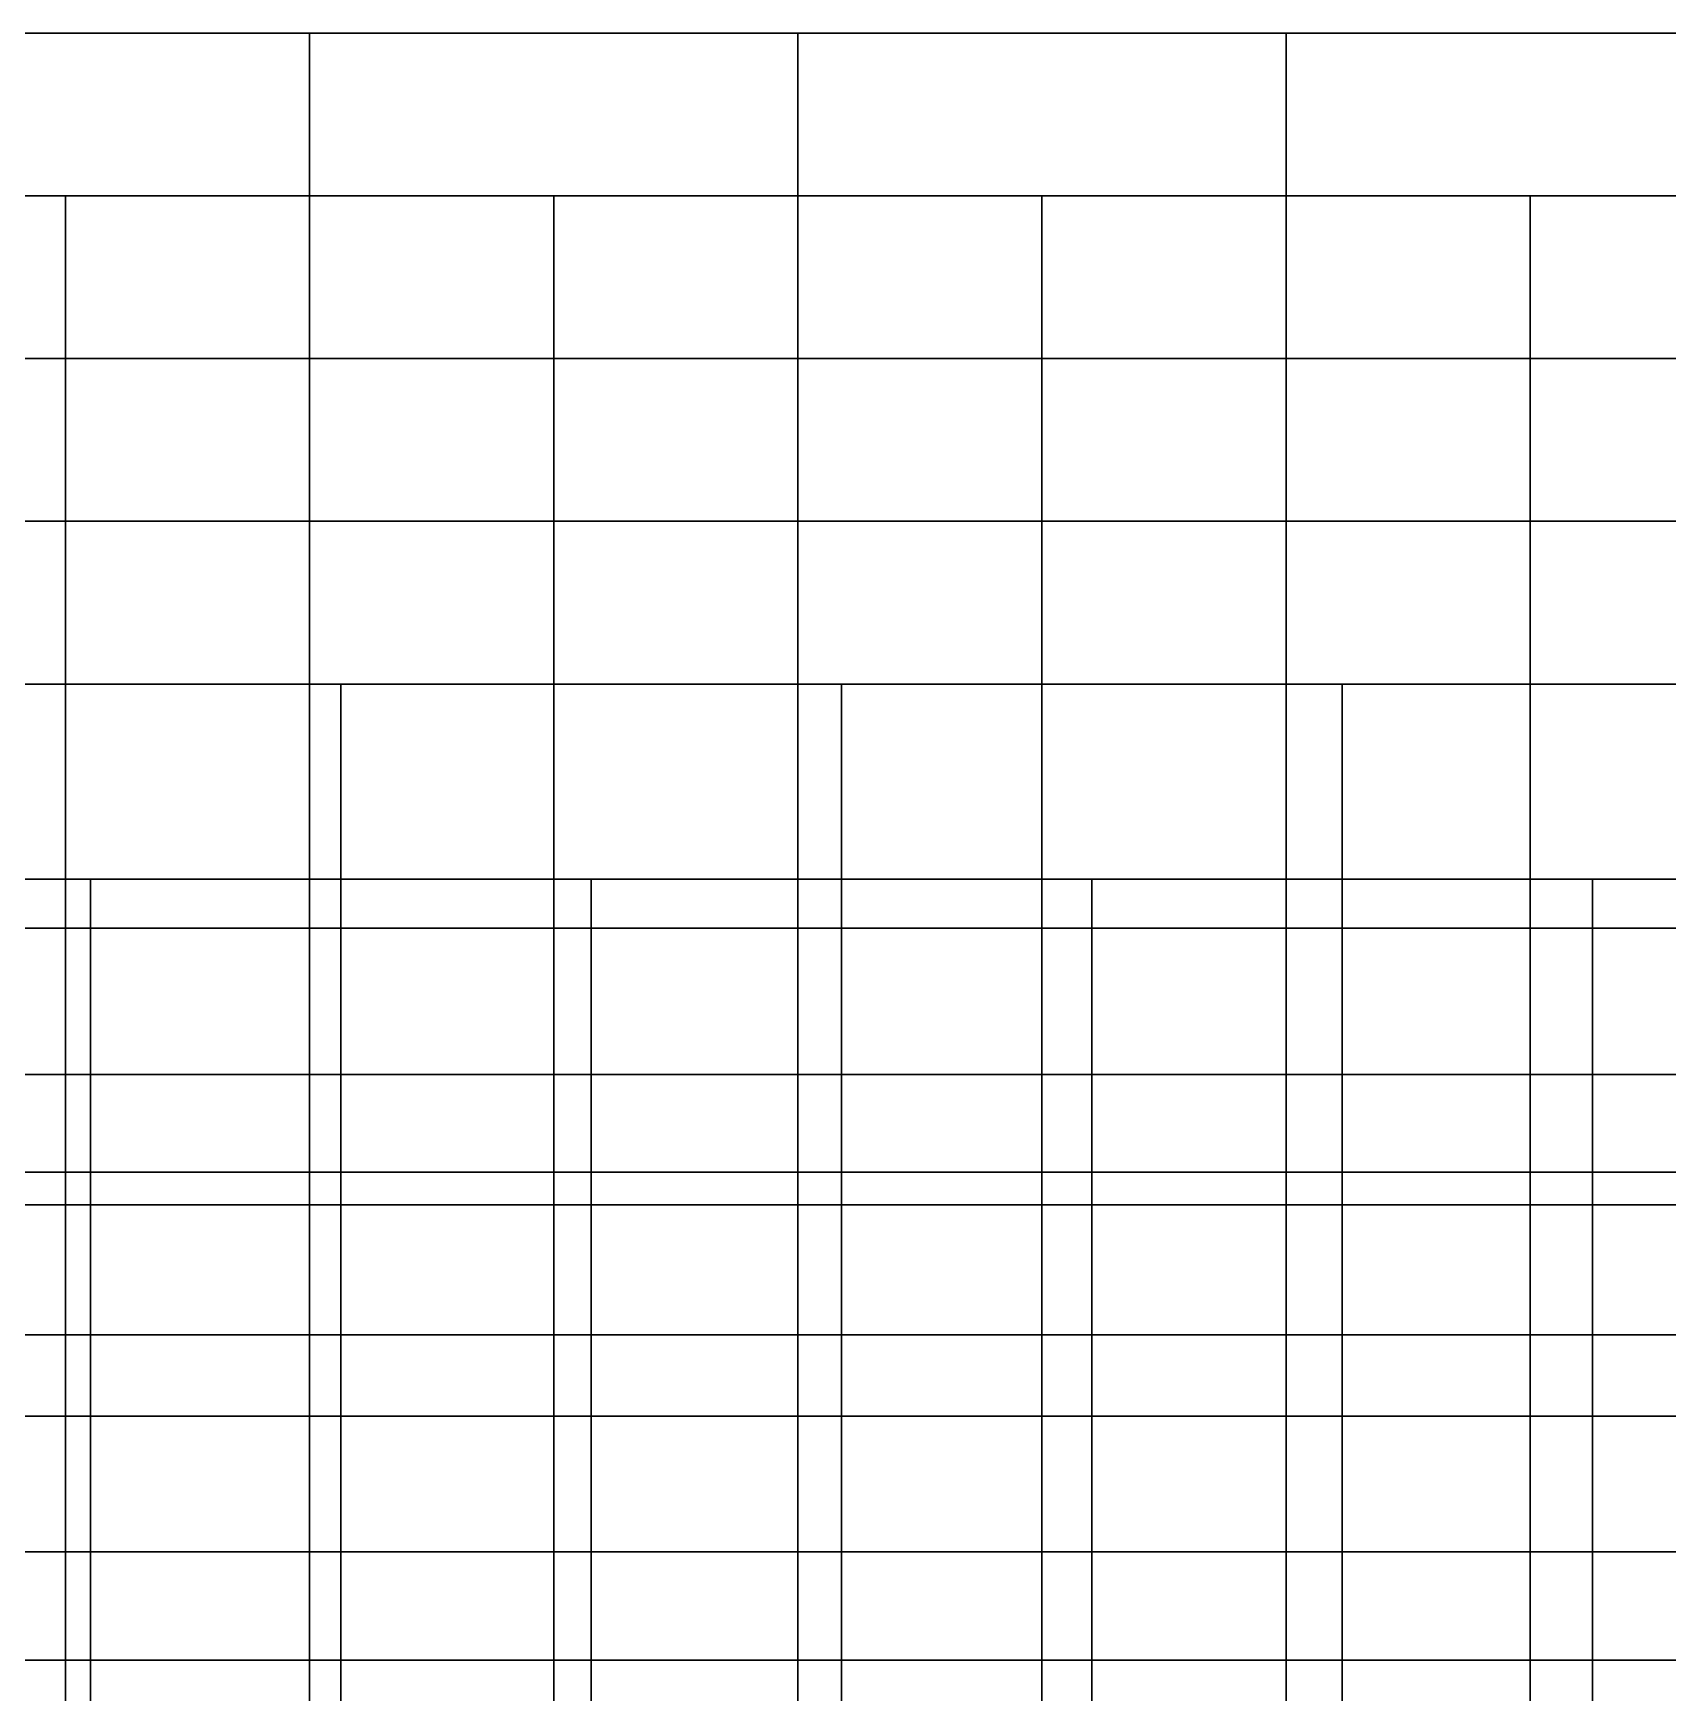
# Model space of a CAD drawing. Extents: x -2.5 to 67.5, y -27.5 to 12.5.
# Drawn here: x 3.63 to 9.9, y 3.62 to 10 of the extents above; entities that cross this region are included whole.
import ezdxf

# ---------------------------------------------------------------- set-up
doc = ezdxf.new("R2010")
doc.units = 0
doc.layers.add('M0', color=13, linetype='CONTINUOUS')
doc.layers.add('M1', color=11, linetype='CONTINUOUS')

msp = doc.modelspace()

# ---------------------------------------------------------------- linework, layer by layer
at = {"layer": 'M0', "color": 135}
for points in [[(2.8125, 10), (2.8125, 10, 1), (4.6875, 10, 1), (4.6875, 10)], [(2.8125, 8.75), (2.8125, 10), (4.6875, 10), (4.6875, 8.75)], [(2.8125, 10, 1), (2.8125, 8.75, 1), (4.6875, 8.75, 1), (4.6875, 10, 1)], [(4.6875, 8.75), (4.6875, 10), (4.6875, 10, 1), (4.6875, 8.75, 1)], [(4.6875, 10), (4.6875, 8.75), (4.6875, 8.75, 1), (4.6875, 10, 1)], [(4.6875, 10), (4.6875, 10, 1), (6.5625, 10, 1), (6.5625, 10)], [(4.6875, 8.75), (4.6875, 10), (6.5625, 10), (6.5625, 8.75)], [(4.6875, 10, 1), (4.6875, 8.75, 1), (6.5625, 8.75, 1), (6.5625, 10, 1)], [(6.5625, 8.75), (6.5625, 10), (6.5625, 10, 1), (6.5625, 8.75, 1)], [(6.5625, 10), (6.5625, 8.75), (6.5625, 8.75, 1), (6.5625, 10, 1)], [(6.5625, 10), (6.5625, 10, 1), (8.4375, 10, 1), (8.4375, 10)], [(6.5625, 8.75), (6.5625, 10), (8.4375, 10), (8.4375, 8.75)], [(6.5625, 10, 1), (6.5625, 8.75, 1), (8.4375, 8.75, 1), (8.4375, 10, 1)], [(8.4375, 8.75), (8.4375, 10), (8.4375, 10, 1), (8.4375, 8.75, 1)], [(8.4375, 10), (8.4375, 8.75), (8.4375, 8.75, 1), (8.4375, 10, 1)], [(8.4375, 10), (8.4375, 10, 1), (10.313, 10, 1), (10.313, 10)], [(8.4375, 8.75), (8.4375, 10), (10.313, 10), (10.313, 8.75)], [(8.4375, 10, 1), (8.4375, 8.75, 1), (10.313, 8.75, 1), (10.313, 10, 1)], [(3.75, 9.375), (1.875, 9.375), (1.875, 9.375, 1), (3.75, 9.375, 1)], [(3.75, 8.125), (1.875, 8.125), (1.875, 9.375), (3.75, 9.375)], [(1.875, 8.125, 1), (3.75, 8.125, 1), (3.75, 9.375, 1), (1.875, 9.375, 1)], [(3.75, 8.125, 1), (3.75, 8.125), (3.75, 9.375), (3.75, 9.375, 1)], [(5.625, 9.375), (3.75, 9.375), (3.75, 9.375, 1), (5.625, 9.375, 1)], [(3.75, 8.125), (3.75, 8.125, 1), (3.75, 9.375, 1), (3.75, 9.375)], [(5.625, 8.125), (3.75, 8.125), (3.75, 9.375), (5.625, 9.375)], [(3.75, 8.125, 1), (5.625, 8.125, 1), (5.625, 9.375, 1), (3.75, 9.375, 1)], [(5.625, 8.125, 1), (5.625, 8.125), (5.625, 9.375), (5.625, 9.375, 1)], [(7.5, 9.375), (5.625, 9.375), (5.625, 9.375, 1), (7.5, 9.375, 1)], [(5.625, 8.125), (5.625, 8.125, 1), (5.625, 9.375, 1), (5.625, 9.375)], [(7.5, 8.125), (5.625, 8.125), (5.625, 9.375), (7.5, 9.375)], [(5.625, 8.125, 1), (7.5, 8.125, 1), (7.5, 9.375, 1), (5.625, 9.375, 1)], [(7.5, 8.125, 1), (7.5, 8.125), (7.5, 9.375), (7.5, 9.375, 1)], [(9.375, 9.375), (7.5, 9.375), (7.5, 9.375, 1), (9.375, 9.375, 1)], [(7.5, 8.125), (7.5, 8.125, 1), (7.5, 9.375, 1), (7.5, 9.375)], [(9.375, 8.125), (7.5, 8.125), (7.5, 9.375), (9.375, 9.375)], [(7.5, 8.125, 1), (9.375, 8.125, 1), (9.375, 9.375, 1), (7.5, 9.375, 1)], [(9.375, 8.125, 1), (9.375, 8.125), (9.375, 9.375), (9.375, 9.375, 1)], [(11.25, 9.375), (9.375, 9.375), (9.375, 9.375, 1), (11.25, 9.375, 1)], [(9.375, 8.125), (9.375, 8.125, 1), (9.375, 9.375, 1), (9.375, 9.375)], [(11.25, 8.125), (9.375, 8.125), (9.375, 9.375), (11.25, 9.375)], [(9.375, 8.125, 1), (11.25, 8.125, 1), (11.25, 9.375, 1), (9.375, 9.375, 1)], [(2.8125, 8.75), (2.8125, 8.75, 1), (4.6875, 8.75, 1), (4.6875, 8.75)], [(2.8125, 7.5), (2.8125, 8.75), (4.6875, 8.75), (4.6875, 7.5)], [(2.8125, 8.75, 1), (2.8125, 7.5, 1), (4.6875, 7.5, 1), (4.6875, 8.75, 1)], [(2.8125, 8.75, 1), (2.8125, 8.75), (4.6875, 8.75), (4.6875, 8.75, 1)], [(4.6875, 7.5), (4.6875, 8.75), (4.6875, 8.75, 1), (4.6875, 7.5, 1)], [(4.6875, 8.75), (4.6875, 7.5), (4.6875, 7.5, 1), (4.6875, 8.75, 1)], [(4.6875, 8.75), (4.6875, 8.75, 1), (6.5625, 8.75, 1), (6.5625, 8.75)], [(4.6875, 7.5), (4.6875, 8.75), (6.5625, 8.75), (6.5625, 7.5)], [(4.6875, 8.75, 1), (4.6875, 7.5, 1), (6.5625, 7.5, 1), (6.5625, 8.75, 1)], [(4.6875, 8.75, 1), (4.6875, 8.75), (6.5625, 8.75), (6.5625, 8.75, 1)], [(6.5625, 7.5), (6.5625, 8.75), (6.5625, 8.75, 1), (6.5625, 7.5, 1)], [(6.5625, 8.75), (6.5625, 7.5), (6.5625, 7.5, 1), (6.5625, 8.75, 1)], [(6.5625, 8.75), (6.5625, 8.75, 1), (8.4375, 8.75, 1), (8.4375, 8.75)], [(6.5625, 7.5), (6.5625, 8.75), (8.4375, 8.75), (8.4375, 7.5)], [(6.5625, 8.75, 1), (6.5625, 7.5, 1), (8.4375, 7.5, 1), (8.4375, 8.75, 1)], [(6.5625, 8.75, 1), (6.5625, 8.75), (8.4375, 8.75), (8.4375, 8.75, 1)], [(8.4375, 7.5), (8.4375, 8.75), (8.4375, 8.75, 1), (8.4375, 7.5, 1)], [(8.4375, 8.75), (8.4375, 7.5), (8.4375, 7.5, 1), (8.4375, 8.75, 1)], [(8.4375, 8.75), (8.4375, 8.75, 1), (10.313, 8.75, 1), (10.313, 8.75)], [(8.4375, 7.5), (8.4375, 8.75), (10.313, 8.75), (10.313, 7.5)], [(8.4375, 8.75, 1), (8.4375, 7.5, 1), (10.313, 7.5, 1), (10.313, 8.75, 1)], [(8.4375, 8.75, 1), (8.4375, 8.75), (10.313, 8.75), (10.313, 8.75, 1)], [(3.75, 8.125), (1.875, 8.125), (1.875, 8.125, 1), (3.75, 8.125, 1)], [(3.75, 6.5625), (1.875, 6.5625), (1.875, 8.125), (3.75, 8.125)], [(1.875, 6.5625, 1), (3.75, 6.5625, 1), (3.75, 8.125, 1), (1.875, 8.125, 1)], [(1.875, 8.125), (3.75, 8.125), (3.75, 8.125, 1), (1.875, 8.125, 1)], [(3.75, 6.5625, 1), (3.75, 6.5625), (3.75, 8.125), (3.75, 8.125, 1)], [(5.625, 8.125), (3.75, 8.125), (3.75, 8.125, 1), (5.625, 8.125, 1)], [(3.75, 6.5625), (3.75, 6.5625, 1), (3.75, 8.125, 1), (3.75, 8.125)], [(5.625, 6.5625), (3.75, 6.5625), (3.75, 8.125), (5.625, 8.125)], [(3.75, 6.5625, 1), (5.625, 6.5625, 1), (5.625, 8.125, 1), (3.75, 8.125, 1)], [(3.75, 8.125), (5.625, 8.125), (5.625, 8.125, 1), (3.75, 8.125, 1)], [(5.625, 6.5625, 1), (5.625, 6.5625), (5.625, 8.125), (5.625, 8.125, 1)], [(7.5, 8.125), (5.625, 8.125), (5.625, 8.125, 1), (7.5, 8.125, 1)], [(5.625, 6.5625), (5.625, 6.5625, 1), (5.625, 8.125, 1), (5.625, 8.125)], [(7.5, 6.5625), (5.625, 6.5625), (5.625, 8.125), (7.5, 8.125)], [(5.625, 6.5625, 1), (7.5, 6.5625, 1), (7.5, 8.125, 1), (5.625, 8.125, 1)], [(5.625, 8.125), (7.5, 8.125), (7.5, 8.125, 1), (5.625, 8.125, 1)], [(7.5, 6.5625, 1), (7.5, 6.5625), (7.5, 8.125), (7.5, 8.125, 1)], [(9.375, 8.125), (7.5, 8.125), (7.5, 8.125, 1), (9.375, 8.125, 1)], [(7.5, 6.5625), (7.5, 6.5625, 1), (7.5, 8.125, 1), (7.5, 8.125)], [(9.375, 6.5625), (7.5, 6.5625), (7.5, 8.125), (9.375, 8.125)], [(7.5, 6.5625, 1), (9.375, 6.5625, 1), (9.375, 8.125, 1), (7.5, 8.125, 1)], [(7.5, 8.125), (9.375, 8.125), (9.375, 8.125, 1), (7.5, 8.125, 1)], [(9.375, 6.5625, 1), (9.375, 6.5625), (9.375, 8.125), (9.375, 8.125, 1)], [(11.25, 8.125), (9.375, 8.125), (9.375, 8.125, 1), (11.25, 8.125, 1)], [(9.375, 6.5625), (9.375, 6.5625, 1), (9.375, 8.125, 1), (9.375, 8.125)], [(11.25, 6.5625), (9.375, 6.5625), (9.375, 8.125), (11.25, 8.125)], [(9.375, 6.5625, 1), (11.25, 6.5625, 1), (11.25, 8.125, 1), (9.375, 8.125, 1)], [(9.375, 8.125), (11.25, 8.125), (11.25, 8.125, 1), (9.375, 8.125, 1)], [(2.8125, 7.5), (2.8125, 7.5, 1), (4.6875, 7.5, 1), (4.6875, 7.5)], [(2.8125, 5.625), (2.8125, 7.5), (4.6875, 7.5), (4.6875, 5.625)], [(2.8125, 7.5, 1), (2.8125, 5.625, 1), (4.6875, 5.625, 1), (4.6875, 7.5, 1)], [(2.8125, 7.5, 1), (2.8125, 7.5), (4.6875, 7.5), (4.6875, 7.5, 1)], [(4.6875, 5.625), (4.6875, 7.5), (4.6875, 7.5, 1), (4.6875, 5.625, 1)], [(4.6875, 7.5), (4.6875, 5.625), (4.6875, 5.625, 1), (4.6875, 7.5, 1)], [(4.6875, 7.5), (4.6875, 7.5, 1), (6.5625, 7.5, 1), (6.5625, 7.5)], [(4.6875, 5.625), (4.6875, 7.5), (6.5625, 7.5), (6.5625, 5.625)], [(4.6875, 7.5, 1), (4.6875, 5.625, 1), (6.5625, 5.625, 1), (6.5625, 7.5, 1)], [(4.6875, 7.5, 1), (4.6875, 7.5), (6.5625, 7.5), (6.5625, 7.5, 1)], [(6.5625, 5.625), (6.5625, 7.5), (6.5625, 7.5, 1), (6.5625, 5.625, 1)], [(6.5625, 7.5), (6.5625, 5.625), (6.5625, 5.625, 1), (6.5625, 7.5, 1)], [(6.5625, 7.5), (6.5625, 7.5, 1), (8.4375, 7.5, 1), (8.4375, 7.5)], [(6.5625, 5.625), (6.5625, 7.5), (8.4375, 7.5), (8.4375, 5.625)], [(6.5625, 7.5, 1), (6.5625, 5.625, 1), (8.4375, 5.625, 1), (8.4375, 7.5, 1)], [(6.5625, 7.5, 1), (6.5625, 7.5), (8.4375, 7.5), (8.4375, 7.5, 1)], [(8.4375, 5.625), (8.4375, 7.5), (8.4375, 7.5, 1), (8.4375, 5.625, 1)], [(8.4375, 7.5), (8.4375, 5.625), (8.4375, 5.625, 1), (8.4375, 7.5, 1)], [(8.4375, 7.5), (8.4375, 7.5, 1), (10.313, 7.5, 1), (10.313, 7.5)], [(8.4375, 5.625), (8.4375, 7.5), (10.313, 7.5), (10.313, 5.625)], [(8.4375, 7.5, 1), (8.4375, 5.625, 1), (10.313, 5.625, 1), (10.313, 7.5, 1)], [(8.4375, 7.5, 1), (8.4375, 7.5), (10.313, 7.5), (10.313, 7.5, 1)], [(3.75, 6.5625), (1.875, 6.5625), (1.875, 6.5625, 1), (3.75, 6.5625, 1)], [(3.75, 4.6875), (1.875, 4.6875), (1.875, 6.5625), (3.75, 6.5625)], [(1.875, 4.6875, 1), (3.75, 4.6875, 1), (3.75, 6.5625, 1), (1.875, 6.5625, 1)], [(1.875, 6.5625), (3.75, 6.5625), (3.75, 6.5625, 1), (1.875, 6.5625, 1)], [(3.75, 4.6875, 1), (3.75, 4.6875), (3.75, 6.5625), (3.75, 6.5625, 1)], [(5.625, 6.5625), (3.75, 6.5625), (3.75, 6.5625, 1), (5.625, 6.5625, 1)], [(3.75, 4.6875), (3.75, 4.6875, 1), (3.75, 6.5625, 1), (3.75, 6.5625)], [(5.625, 4.6875), (3.75, 4.6875), (3.75, 6.5625), (5.625, 6.5625)], [(3.75, 4.6875, 1), (5.625, 4.6875, 1), (5.625, 6.5625, 1), (3.75, 6.5625, 1)], [(3.75, 6.5625), (5.625, 6.5625), (5.625, 6.5625, 1), (3.75, 6.5625, 1)], [(5.625, 4.6875, 1), (5.625, 4.6875), (5.625, 6.5625), (5.625, 6.5625, 1)], [(7.5, 6.5625), (5.625, 6.5625), (5.625, 6.5625, 1), (7.5, 6.5625, 1)], [(5.625, 4.6875), (5.625, 4.6875, 1), (5.625, 6.5625, 1), (5.625, 6.5625)], [(7.5, 4.6875), (5.625, 4.6875), (5.625, 6.5625), (7.5, 6.5625)], [(5.625, 4.6875, 1), (7.5, 4.6875, 1), (7.5, 6.5625, 1), (5.625, 6.5625, 1)], [(5.625, 6.5625), (7.5, 6.5625), (7.5, 6.5625, 1), (5.625, 6.5625, 1)], [(7.5, 4.6875, 1), (7.5, 4.6875), (7.5, 6.5625), (7.5, 6.5625, 1)], [(9.375, 6.5625), (7.5, 6.5625), (7.5, 6.5625, 1), (9.375, 6.5625, 1)], [(7.5, 4.6875), (7.5, 4.6875, 1), (7.5, 6.5625, 1), (7.5, 6.5625)], [(9.375, 4.6875), (7.5, 4.6875), (7.5, 6.5625), (9.375, 6.5625)], [(7.5, 4.6875, 1), (9.375, 4.6875, 1), (9.375, 6.5625, 1), (7.5, 6.5625, 1)], [(7.5, 6.5625), (9.375, 6.5625), (9.375, 6.5625, 1), (7.5, 6.5625, 1)], [(9.375, 4.6875, 1), (9.375, 4.6875), (9.375, 6.5625), (9.375, 6.5625, 1)], [(11.25, 6.5625), (9.375, 6.5625), (9.375, 6.5625, 1), (11.25, 6.5625, 1)], [(9.375, 4.6875), (9.375, 4.6875, 1), (9.375, 6.5625, 1), (9.375, 6.5625)], [(11.25, 4.6875), (9.375, 4.6875), (9.375, 6.5625), (11.25, 6.5625)], [(9.375, 4.6875, 1), (11.25, 4.6875, 1), (11.25, 6.5625, 1), (9.375, 6.5625, 1)], [(9.375, 6.5625), (11.25, 6.5625), (11.25, 6.5625, 1), (9.375, 6.5625, 1)], [(2.8125, 5.625), (2.8125, 5.625, 1), (4.6875, 5.625, 1), (4.6875, 5.625)], [(2.8125, 3.75), (2.8125, 5.625), (4.6875, 5.625), (4.6875, 3.75)], [(2.8125, 5.625, 1), (2.8125, 3.75, 1), (4.6875, 3.75, 1), (4.6875, 5.625, 1)], [(2.8125, 5.625, 1), (2.8125, 5.625), (4.6875, 5.625), (4.6875, 5.625, 1)], [(4.6875, 3.75), (4.6875, 5.625), (4.6875, 5.625, 1), (4.6875, 3.75, 1)], [(4.6875, 5.625), (4.6875, 3.75), (4.6875, 3.75, 1), (4.6875, 5.625, 1)], [(4.6875, 5.625), (4.6875, 5.625, 1), (6.5625, 5.625, 1), (6.5625, 5.625)], [(4.6875, 3.75), (4.6875, 5.625), (6.5625, 5.625), (6.5625, 3.75)], [(4.6875, 5.625, 1), (4.6875, 3.75, 1), (6.5625, 3.75, 1), (6.5625, 5.625, 1)], [(4.6875, 5.625, 1), (4.6875, 5.625), (6.5625, 5.625), (6.5625, 5.625, 1)], [(6.5625, 3.75), (6.5625, 5.625), (6.5625, 5.625, 1), (6.5625, 3.75, 1)], [(6.5625, 5.625), (6.5625, 3.75), (6.5625, 3.75, 1), (6.5625, 5.625, 1)], [(6.5625, 5.625), (6.5625, 5.625, 1), (8.4375, 5.625, 1), (8.4375, 5.625)], [(6.5625, 3.75), (6.5625, 5.625), (8.4375, 5.625), (8.4375, 3.75)], [(6.5625, 5.625, 1), (6.5625, 3.75, 1), (8.4375, 3.75, 1), (8.4375, 5.625, 1)], [(6.5625, 5.625, 1), (6.5625, 5.625), (8.4375, 5.625), (8.4375, 5.625, 1)], [(8.4375, 3.75), (8.4375, 5.625), (8.4375, 5.625, 1), (8.4375, 3.75, 1)], [(8.4375, 5.625), (8.4375, 3.75), (8.4375, 3.75, 1), (8.4375, 5.625, 1)], [(8.4375, 5.625), (8.4375, 5.625, 1), (10.313, 5.625, 1), (10.313, 5.625)], [(8.4375, 3.75), (8.4375, 5.625), (10.313, 5.625), (10.313, 3.75)], [(8.4375, 5.625, 1), (8.4375, 3.75, 1), (10.313, 3.75, 1), (10.313, 5.625, 1)], [(8.4375, 5.625, 1), (8.4375, 5.625), (10.313, 5.625), (10.313, 5.625, 1)], [(3.75, 4.6875), (1.875, 4.6875), (1.875, 4.6875, 1), (3.75, 4.6875, 1)], [(3.75, 2.8125), (1.875, 2.8125), (1.875, 4.6875), (3.75, 4.6875)], [(1.875, 2.8125, 1), (3.75, 2.8125, 1), (3.75, 4.6875, 1), (1.875, 4.6875, 1)], [(1.875, 4.6875), (3.75, 4.6875), (3.75, 4.6875, 1), (1.875, 4.6875, 1)], [(3.75, 2.8125, 1), (3.75, 2.8125), (3.75, 4.6875), (3.75, 4.6875, 1)], [(5.625, 4.6875), (3.75, 4.6875), (3.75, 4.6875, 1), (5.625, 4.6875, 1)], [(3.75, 2.8125), (3.75, 2.8125, 1), (3.75, 4.6875, 1), (3.75, 4.6875)], [(5.625, 2.8125), (3.75, 2.8125), (3.75, 4.6875), (5.625, 4.6875)], [(3.75, 2.8125, 1), (5.625, 2.8125, 1), (5.625, 4.6875, 1), (3.75, 4.6875, 1)], [(3.75, 4.6875), (5.625, 4.6875), (5.625, 4.6875, 1), (3.75, 4.6875, 1)], [(5.625, 2.8125, 1), (5.625, 2.8125), (5.625, 4.6875), (5.625, 4.6875, 1)], [(7.5, 4.6875), (5.625, 4.6875), (5.625, 4.6875, 1), (7.5, 4.6875, 1)], [(5.625, 2.8125), (5.625, 2.8125, 1), (5.625, 4.6875, 1), (5.625, 4.6875)], [(7.5, 2.8125), (5.625, 2.8125), (5.625, 4.6875), (7.5, 4.6875)], [(5.625, 2.8125, 1), (7.5, 2.8125, 1), (7.5, 4.6875, 1), (5.625, 4.6875, 1)], [(5.625, 4.6875), (7.5, 4.6875), (7.5, 4.6875, 1), (5.625, 4.6875, 1)], [(7.5, 2.8125, 1), (7.5, 2.8125), (7.5, 4.6875), (7.5, 4.6875, 1)], [(9.375, 4.6875), (7.5, 4.6875), (7.5, 4.6875, 1), (9.375, 4.6875, 1)], [(7.5, 2.8125), (7.5, 2.8125, 1), (7.5, 4.6875, 1), (7.5, 4.6875)], [(9.375, 2.8125), (7.5, 2.8125), (7.5, 4.6875), (9.375, 4.6875)], [(7.5, 2.8125, 1), (9.375, 2.8125, 1), (9.375, 4.6875, 1), (7.5, 4.6875, 1)], [(7.5, 4.6875), (9.375, 4.6875), (9.375, 4.6875, 1), (7.5, 4.6875, 1)], [(9.375, 2.8125, 1), (9.375, 2.8125), (9.375, 4.6875), (9.375, 4.6875, 1)], [(11.25, 4.6875), (9.375, 4.6875), (9.375, 4.6875, 1), (11.25, 4.6875, 1)], [(9.375, 2.8125), (9.375, 2.8125, 1), (9.375, 4.6875, 1), (9.375, 4.6875)], [(11.25, 2.8125), (9.375, 2.8125), (9.375, 4.6875), (11.25, 4.6875)], [(9.375, 2.8125, 1), (11.25, 2.8125, 1), (11.25, 4.6875, 1), (9.375, 4.6875, 1)], [(9.375, 4.6875), (11.25, 4.6875), (11.25, 4.6875, 1), (9.375, 4.6875, 1)], [(2.8125, 3.75), (2.8125, 3.75, 1), (4.6875, 3.75, 1), (4.6875, 3.75)], [(2.8125, 1.875), (2.8125, 3.75), (4.6875, 3.75), (4.6875, 1.875)], [(2.8125, 3.75, 1), (2.8125, 1.875, 1), (4.6875, 1.875, 1), (4.6875, 3.75, 1)], [(2.8125, 3.75, 1), (2.8125, 3.75), (4.6875, 3.75), (4.6875, 3.75, 1)], [(4.6875, 1.875), (4.6875, 3.75), (4.6875, 3.75, 1), (4.6875, 1.875, 1)], [(4.6875, 3.75), (4.6875, 1.875), (4.6875, 1.875, 1), (4.6875, 3.75, 1)], [(4.6875, 3.75), (4.6875, 3.75, 1), (6.5625, 3.75, 1), (6.5625, 3.75)], [(4.6875, 1.875), (4.6875, 3.75), (6.5625, 3.75), (6.5625, 1.875)], [(4.6875, 3.75, 1), (4.6875, 1.875, 1), (6.5625, 1.875, 1), (6.5625, 3.75, 1)], [(4.6875, 3.75, 1), (4.6875, 3.75), (6.5625, 3.75), (6.5625, 3.75, 1)], [(6.5625, 1.875), (6.5625, 3.75), (6.5625, 3.75, 1), (6.5625, 1.875, 1)], [(6.5625, 3.75), (6.5625, 1.875), (6.5625, 1.875, 1), (6.5625, 3.75, 1)], [(6.5625, 3.75), (6.5625, 3.75, 1), (8.4375, 3.75, 1), (8.4375, 3.75)], [(6.5625, 1.875), (6.5625, 3.75), (8.4375, 3.75), (8.4375, 1.875)], [(6.5625, 3.75, 1), (6.5625, 1.875, 1), (8.4375, 1.875, 1), (8.4375, 3.75, 1)], [(6.5625, 3.75, 1), (6.5625, 3.75), (8.4375, 3.75), (8.4375, 3.75, 1)], [(8.4375, 1.875), (8.4375, 3.75), (8.4375, 3.75, 1), (8.4375, 1.875, 1)], [(8.4375, 3.75), (8.4375, 1.875), (8.4375, 1.875, 1), (8.4375, 3.75, 1)], [(8.4375, 3.75), (8.4375, 3.75, 1), (10.313, 3.75, 1), (10.313, 3.75)], [(8.4375, 1.875), (8.4375, 3.75), (10.313, 3.75), (10.313, 1.875)], [(8.4375, 3.75, 1), (8.4375, 1.875, 1), (10.313, 1.875, 1), (10.313, 3.75, 1)], [(8.4375, 3.75, 1), (8.4375, 3.75), (10.313, 3.75), (10.313, 3.75, 1)]]:
    msp.add_3dface(points, dxfattribs=at)
at = {"layer": 'M1', "color": 10}
for points in [[(2.8845, 7.5, 1.75), (2.8845, 7.5, 3), (4.8075, 7.5, 3), (4.8075, 7.5, 1.75)], [(2.8845, 6, 1.75), (2.8845, 7.5, 1.75), (4.8075, 7.5, 1.75), (4.8075, 6, 1.75)], [(2.8845, 7.5, 3), (2.8845, 6, 3), (4.8075, 6, 3), (4.8075, 7.5, 3)], [(4.8075, 6, 1.75), (4.8075, 7.5, 1.75), (4.8075, 7.5, 3), (4.8075, 6, 3)], [(4.8075, 7.5, 1.75), (4.8075, 6, 1.75), (4.8075, 6, 3), (4.8075, 7.5, 3)], [(4.8075, 7.5, 1.75), (4.8075, 7.5, 3), (6.7305, 7.5, 3), (6.7305, 7.5, 1.75)], [(4.8075, 6, 1.75), (4.8075, 7.5, 1.75), (6.7305, 7.5, 1.75), (6.7305, 6, 1.75)], [(4.8075, 7.5, 3), (4.8075, 6, 3), (6.7305, 6, 3), (6.7305, 7.5, 3)], [(6.7305, 6, 1.75), (6.7305, 7.5, 1.75), (6.7305, 7.5, 3), (6.7305, 6, 3)], [(6.7305, 7.5, 1.75), (6.7305, 6, 1.75), (6.7305, 6, 3), (6.7305, 7.5, 3)], [(6.7305, 7.5, 1.75), (6.7305, 7.5, 3), (8.6535, 7.5, 3), (8.6535, 7.5, 1.75)], [(6.7305, 6, 1.75), (6.7305, 7.5, 1.75), (8.6535, 7.5, 1.75), (8.6535, 6, 1.75)], [(6.7305, 7.5, 3), (6.7305, 6, 3), (8.6535, 6, 3), (8.6535, 7.5, 3)], [(8.6535, 6, 1.75), (8.6535, 7.5, 1.75), (8.6535, 7.5, 3), (8.6535, 6, 3)], [(8.6535, 7.5, 1.75), (8.6535, 6, 1.75), (8.6535, 6, 3), (8.6535, 7.5, 3)], [(8.6535, 7.5, 1.75), (8.6535, 7.5, 3), (10.576, 7.5, 3), (10.576, 7.5, 1.75)], [(8.6535, 6, 1.75), (8.6535, 7.5, 1.75), (10.576, 7.5, 1.75), (10.576, 6, 1.75)], [(8.6535, 7.5, 3), (8.6535, 6, 3), (10.576, 6, 3), (10.576, 7.5, 3)], [(3.846, 6.75, 1.75), (1.923, 6.75, 1.75), (1.923, 6.75, 3), (3.846, 6.75, 3)], [(3.846, 5.5, 1.75), (1.923, 5.5, 1.75), (1.923, 6.75, 1.75), (3.846, 6.75, 1.75)], [(1.923, 5.5, 3), (3.846, 5.5, 3), (3.846, 6.75, 3), (1.923, 6.75, 3)], [(3.846, 5.5, 3), (3.846, 5.5, 1.75), (3.846, 6.75, 1.75), (3.846, 6.75, 3)], [(5.769, 6.75, 1.75), (3.846, 6.75, 1.75), (3.846, 6.75, 3), (5.769, 6.75, 3)], [(3.846, 5.5, 1.75), (3.846, 5.5, 3), (3.846, 6.75, 3), (3.846, 6.75, 1.75)], [(5.769, 5.5, 1.75), (3.846, 5.5, 1.75), (3.846, 6.75, 1.75), (5.769, 6.75, 1.75)], [(3.846, 5.5, 3), (5.769, 5.5, 3), (5.769, 6.75, 3), (3.846, 6.75, 3)], [(5.769, 5.5, 3), (5.769, 5.5, 1.75), (5.769, 6.75, 1.75), (5.769, 6.75, 3)], [(7.692, 6.75, 1.75), (5.769, 6.75, 1.75), (5.769, 6.75, 3), (7.692, 6.75, 3)], [(5.769, 5.5, 1.75), (5.769, 5.5, 3), (5.769, 6.75, 3), (5.769, 6.75, 1.75)], [(7.692, 5.5, 1.75), (5.769, 5.5, 1.75), (5.769, 6.75, 1.75), (7.692, 6.75, 1.75)], [(5.769, 5.5, 3), (7.692, 5.5, 3), (7.692, 6.75, 3), (5.769, 6.75, 3)], [(7.692, 5.5, 3), (7.692, 5.5, 1.75), (7.692, 6.75, 1.75), (7.692, 6.75, 3)], [(9.615, 6.75, 1.75), (7.692, 6.75, 1.75), (7.692, 6.75, 3), (9.615, 6.75, 3)], [(7.692, 5.5, 1.75), (7.692, 5.5, 3), (7.692, 6.75, 3), (7.692, 6.75, 1.75)], [(9.615, 5.5, 1.75), (7.692, 5.5, 1.75), (7.692, 6.75, 1.75), (9.615, 6.75, 1.75)], [(7.692, 5.5, 3), (9.615, 5.5, 3), (9.615, 6.75, 3), (7.692, 6.75, 3)], [(9.615, 5.5, 3), (9.615, 5.5, 1.75), (9.615, 6.75, 1.75), (9.615, 6.75, 3)], [(11.538, 6.75, 1.75), (9.615, 6.75, 1.75), (9.615, 6.75, 3), (11.538, 6.75, 3)], [(9.615, 5.5, 1.75), (9.615, 5.5, 3), (9.615, 6.75, 3), (9.615, 6.75, 1.75)], [(11.538, 5.5, 1.75), (9.615, 5.5, 1.75), (9.615, 6.75, 1.75), (11.538, 6.75, 1.75)], [(9.615, 5.5, 3), (11.538, 5.5, 3), (11.538, 6.75, 3), (9.615, 6.75, 3)], [(2.8845, 6, 1.75), (2.8845, 6, 3), (4.8075, 6, 3), (4.8075, 6, 1.75)], [(2.8845, 5, 1.75), (2.8845, 6, 1.75), (4.8075, 6, 1.75), (4.8075, 5, 1.75)], [(2.8845, 6, 3), (2.8845, 5, 3), (4.8075, 5, 3), (4.8075, 6, 3)], [(2.8845, 6, 3), (2.8845, 6, 1.75), (4.8075, 6, 1.75), (4.8075, 6, 3)], [(4.8075, 5, 1.75), (4.8075, 6, 1.75), (4.8075, 6, 3), (4.8075, 5, 3)], [(4.8075, 6, 1.75), (4.8075, 5, 1.75), (4.8075, 5, 3), (4.8075, 6, 3)], [(4.8075, 6, 1.75), (4.8075, 6, 3), (6.7305, 6, 3), (6.7305, 6, 1.75)], [(4.8075, 5, 1.75), (4.8075, 6, 1.75), (6.7305, 6, 1.75), (6.7305, 5, 1.75)], [(4.8075, 6, 3), (4.8075, 5, 3), (6.7305, 5, 3), (6.7305, 6, 3)], [(4.8075, 6, 3), (4.8075, 6, 1.75), (6.7305, 6, 1.75), (6.7305, 6, 3)], [(6.7305, 5, 1.75), (6.7305, 6, 1.75), (6.7305, 6, 3), (6.7305, 5, 3)], [(6.7305, 6, 1.75), (6.7305, 5, 1.75), (6.7305, 5, 3), (6.7305, 6, 3)], [(6.7305, 6, 1.75), (6.7305, 6, 3), (8.6535, 6, 3), (8.6535, 6, 1.75)], [(6.7305, 5, 1.75), (6.7305, 6, 1.75), (8.6535, 6, 1.75), (8.6535, 5, 1.75)], [(6.7305, 6, 3), (6.7305, 5, 3), (8.6535, 5, 3), (8.6535, 6, 3)], [(6.7305, 6, 3), (6.7305, 6, 1.75), (8.6535, 6, 1.75), (8.6535, 6, 3)], [(8.6535, 5, 1.75), (8.6535, 6, 1.75), (8.6535, 6, 3), (8.6535, 5, 3)], [(8.6535, 6, 1.75), (8.6535, 5, 1.75), (8.6535, 5, 3), (8.6535, 6, 3)], [(8.6535, 6, 1.75), (8.6535, 6, 3), (10.576, 6, 3), (10.576, 6, 1.75)], [(8.6535, 5, 1.75), (8.6535, 6, 1.75), (10.576, 6, 1.75), (10.576, 5, 1.75)], [(8.6535, 6, 3), (8.6535, 5, 3), (10.576, 5, 3), (10.576, 6, 3)], [(8.6535, 6, 3), (8.6535, 6, 1.75), (10.576, 6, 1.75), (10.576, 6, 3)], [(3.846, 5.5, 1.75), (1.923, 5.5, 1.75), (1.923, 5.5, 3), (3.846, 5.5, 3)], [(3.846, 4.1665, 1.75), (1.923, 4.1665, 1.75), (1.923, 5.5, 1.75), (3.846, 5.5, 1.75)], [(1.923, 4.1665, 3), (3.846, 4.1665, 3), (3.846, 5.5, 3), (1.923, 5.5, 3)], [(1.923, 5.5, 1.75), (3.846, 5.5, 1.75), (3.846, 5.5, 3), (1.923, 5.5, 3)], [(3.846, 4.1665, 3), (3.846, 4.1665, 1.75), (3.846, 5.5, 1.75), (3.846, 5.5, 3)], [(5.769, 5.5, 1.75), (3.846, 5.5, 1.75), (3.846, 5.5, 3), (5.769, 5.5, 3)], [(3.846, 4.1665, 1.75), (3.846, 4.1665, 3), (3.846, 5.5, 3), (3.846, 5.5, 1.75)], [(5.769, 4.1665, 1.75), (3.846, 4.1665, 1.75), (3.846, 5.5, 1.75), (5.769, 5.5, 1.75)], [(3.846, 4.1665, 3), (5.769, 4.1665, 3), (5.769, 5.5, 3), (3.846, 5.5, 3)], [(3.846, 5.5, 1.75), (5.769, 5.5, 1.75), (5.769, 5.5, 3), (3.846, 5.5, 3)], [(5.769, 4.1665, 3), (5.769, 4.1665, 1.75), (5.769, 5.5, 1.75), (5.769, 5.5, 3)], [(7.692, 5.5, 1.75), (5.769, 5.5, 1.75), (5.769, 5.5, 3), (7.692, 5.5, 3)], [(5.769, 4.1665, 1.75), (5.769, 4.1665, 3), (5.769, 5.5, 3), (5.769, 5.5, 1.75)], [(7.692, 4.1665, 1.75), (5.769, 4.1665, 1.75), (5.769, 5.5, 1.75), (7.692, 5.5, 1.75)], [(5.769, 4.1665, 3), (7.692, 4.1665, 3), (7.692, 5.5, 3), (5.769, 5.5, 3)], [(5.769, 5.5, 1.75), (7.692, 5.5, 1.75), (7.692, 5.5, 3), (5.769, 5.5, 3)], [(7.692, 4.1665, 3), (7.692, 4.1665, 1.75), (7.692, 5.5, 1.75), (7.692, 5.5, 3)], [(9.615, 5.5, 1.75), (7.692, 5.5, 1.75), (7.692, 5.5, 3), (9.615, 5.5, 3)], [(7.692, 4.1665, 1.75), (7.692, 4.1665, 3), (7.692, 5.5, 3), (7.692, 5.5, 1.75)], [(9.615, 4.1665, 1.75), (7.692, 4.1665, 1.75), (7.692, 5.5, 1.75), (9.615, 5.5, 1.75)], [(7.692, 4.1665, 3), (9.615, 4.1665, 3), (9.615, 5.5, 3), (7.692, 5.5, 3)], [(7.692, 5.5, 1.75), (9.615, 5.5, 1.75), (9.615, 5.5, 3), (7.692, 5.5, 3)], [(9.615, 4.1665, 3), (9.615, 4.1665, 1.75), (9.615, 5.5, 1.75), (9.615, 5.5, 3)], [(11.538, 5.5, 1.75), (9.615, 5.5, 1.75), (9.615, 5.5, 3), (11.538, 5.5, 3)], [(9.615, 4.1665, 1.75), (9.615, 4.1665, 3), (9.615, 5.5, 3), (9.615, 5.5, 1.75)], [(11.538, 4.1665, 1.75), (9.615, 4.1665, 1.75), (9.615, 5.5, 1.75), (11.538, 5.5, 1.75)], [(9.615, 4.1665, 3), (11.538, 4.1665, 3), (11.538, 5.5, 3), (9.615, 5.5, 3)], [(9.615, 5.5, 1.75), (11.538, 5.5, 1.75), (11.538, 5.5, 3), (9.615, 5.5, 3)], [(2.8845, 5, 1.75), (2.8845, 5, 3), (4.8075, 5, 3), (4.8075, 5, 1.75)], [(2.8845, 3.333, 1.75), (2.8845, 5, 1.75), (4.8075, 5, 1.75), (4.8075, 3.333, 1.75)], [(2.8845, 5, 3), (2.8845, 3.333, 3), (4.8075, 3.333, 3), (4.8075, 5, 3)], [(2.8845, 5, 3), (2.8845, 5, 1.75), (4.8075, 5, 1.75), (4.8075, 5, 3)], [(4.8075, 3.333, 1.75), (4.8075, 5, 1.75), (4.8075, 5, 3), (4.8075, 3.333, 3)], [(4.8075, 5, 1.75), (4.8075, 3.333, 1.75), (4.8075, 3.333, 3), (4.8075, 5, 3)], [(4.8075, 5, 1.75), (4.8075, 5, 3), (6.7305, 5, 3), (6.7305, 5, 1.75)], [(4.8075, 3.333, 1.75), (4.8075, 5, 1.75), (6.7305, 5, 1.75), (6.7305, 3.333, 1.75)], [(4.8075, 5, 3), (4.8075, 3.333, 3), (6.7305, 3.333, 3), (6.7305, 5, 3)], [(4.8075, 5, 3), (4.8075, 5, 1.75), (6.7305, 5, 1.75), (6.7305, 5, 3)], [(6.7305, 3.333, 1.75), (6.7305, 5, 1.75), (6.7305, 5, 3), (6.7305, 3.333, 3)], [(6.7305, 5, 1.75), (6.7305, 3.333, 1.75), (6.7305, 3.333, 3), (6.7305, 5, 3)], [(6.7305, 5, 1.75), (6.7305, 5, 3), (8.6535, 5, 3), (8.6535, 5, 1.75)], [(6.7305, 3.333, 1.75), (6.7305, 5, 1.75), (8.6535, 5, 1.75), (8.6535, 3.333, 1.75)], [(6.7305, 5, 3), (6.7305, 3.333, 3), (8.6535, 3.333, 3), (8.6535, 5, 3)], [(6.7305, 5, 3), (6.7305, 5, 1.75), (8.6535, 5, 1.75), (8.6535, 5, 3)], [(8.6535, 3.333, 1.75), (8.6535, 5, 1.75), (8.6535, 5, 3), (8.6535, 3.333, 3)], [(8.6535, 5, 1.75), (8.6535, 3.333, 1.75), (8.6535, 3.333, 3), (8.6535, 5, 3)], [(8.6535, 5, 1.75), (8.6535, 5, 3), (10.576, 5, 3), (10.576, 5, 1.75)], [(8.6535, 3.333, 1.75), (8.6535, 5, 1.75), (10.576, 5, 1.75), (10.576, 3.333, 1.75)], [(8.6535, 5, 3), (8.6535, 3.333, 3), (10.576, 3.333, 3), (10.576, 5, 3)], [(8.6535, 5, 3), (8.6535, 5, 1.75), (10.576, 5, 1.75), (10.576, 5, 3)], [(3.846, 4.1665, 1.75), (1.923, 4.1665, 1.75), (1.923, 4.1665, 3), (3.846, 4.1665, 3)], [(3.846, 2.5, 1.75), (1.923, 2.5, 1.75), (1.923, 4.1665, 1.75), (3.846, 4.1665, 1.75)], [(1.923, 2.5, 3), (3.846, 2.5, 3), (3.846, 4.1665, 3), (1.923, 4.1665, 3)], [(1.923, 4.1665, 1.75), (3.846, 4.1665, 1.75), (3.846, 4.1665, 3), (1.923, 4.1665, 3)], [(3.846, 2.5, 3), (3.846, 2.5, 1.75), (3.846, 4.1665, 1.75), (3.846, 4.1665, 3)], [(5.769, 4.1665, 1.75), (3.846, 4.1665, 1.75), (3.846, 4.1665, 3), (5.769, 4.1665, 3)], [(3.846, 2.5, 1.75), (3.846, 2.5, 3), (3.846, 4.1665, 3), (3.846, 4.1665, 1.75)], [(5.769, 2.5, 1.75), (3.846, 2.5, 1.75), (3.846, 4.1665, 1.75), (5.769, 4.1665, 1.75)], [(3.846, 2.5, 3), (5.769, 2.5, 3), (5.769, 4.1665, 3), (3.846, 4.1665, 3)], [(3.846, 4.1665, 1.75), (5.769, 4.1665, 1.75), (5.769, 4.1665, 3), (3.846, 4.1665, 3)], [(5.769, 2.5, 3), (5.769, 2.5, 1.75), (5.769, 4.1665, 1.75), (5.769, 4.1665, 3)], [(7.692, 4.1665, 1.75), (5.769, 4.1665, 1.75), (5.769, 4.1665, 3), (7.692, 4.1665, 3)], [(5.769, 2.5, 1.75), (5.769, 2.5, 3), (5.769, 4.1665, 3), (5.769, 4.1665, 1.75)], [(7.692, 2.5, 1.75), (5.769, 2.5, 1.75), (5.769, 4.1665, 1.75), (7.692, 4.1665, 1.75)], [(5.769, 2.5, 3), (7.692, 2.5, 3), (7.692, 4.1665, 3), (5.769, 4.1665, 3)], [(5.769, 4.1665, 1.75), (7.692, 4.1665, 1.75), (7.692, 4.1665, 3), (5.769, 4.1665, 3)], [(7.692, 2.5, 3), (7.692, 2.5, 1.75), (7.692, 4.1665, 1.75), (7.692, 4.1665, 3)], [(9.615, 4.1665, 1.75), (7.692, 4.1665, 1.75), (7.692, 4.1665, 3), (9.615, 4.1665, 3)], [(7.692, 2.5, 1.75), (7.692, 2.5, 3), (7.692, 4.1665, 3), (7.692, 4.1665, 1.75)], [(9.615, 2.5, 1.75), (7.692, 2.5, 1.75), (7.692, 4.1665, 1.75), (9.615, 4.1665, 1.75)], [(7.692, 2.5, 3), (9.615, 2.5, 3), (9.615, 4.1665, 3), (7.692, 4.1665, 3)], [(7.692, 4.1665, 1.75), (9.615, 4.1665, 1.75), (9.615, 4.1665, 3), (7.692, 4.1665, 3)], [(9.615, 2.5, 3), (9.615, 2.5, 1.75), (9.615, 4.1665, 1.75), (9.615, 4.1665, 3)], [(11.538, 4.1665, 1.75), (9.615, 4.1665, 1.75), (9.615, 4.1665, 3), (11.538, 4.1665, 3)], [(9.615, 2.5, 1.75), (9.615, 2.5, 3), (9.615, 4.1665, 3), (9.615, 4.1665, 1.75)], [(11.538, 2.5, 1.75), (9.615, 2.5, 1.75), (9.615, 4.1665, 1.75), (11.538, 4.1665, 1.75)], [(9.615, 2.5, 3), (11.538, 2.5, 3), (11.538, 4.1665, 3), (9.615, 4.1665, 3)], [(9.615, 4.1665, 1.75), (11.538, 4.1665, 1.75), (11.538, 4.1665, 3), (9.615, 4.1665, 3)]]:
    msp.add_3dface(points, dxfattribs=at)

doc.saveas('drawing.dxf')
